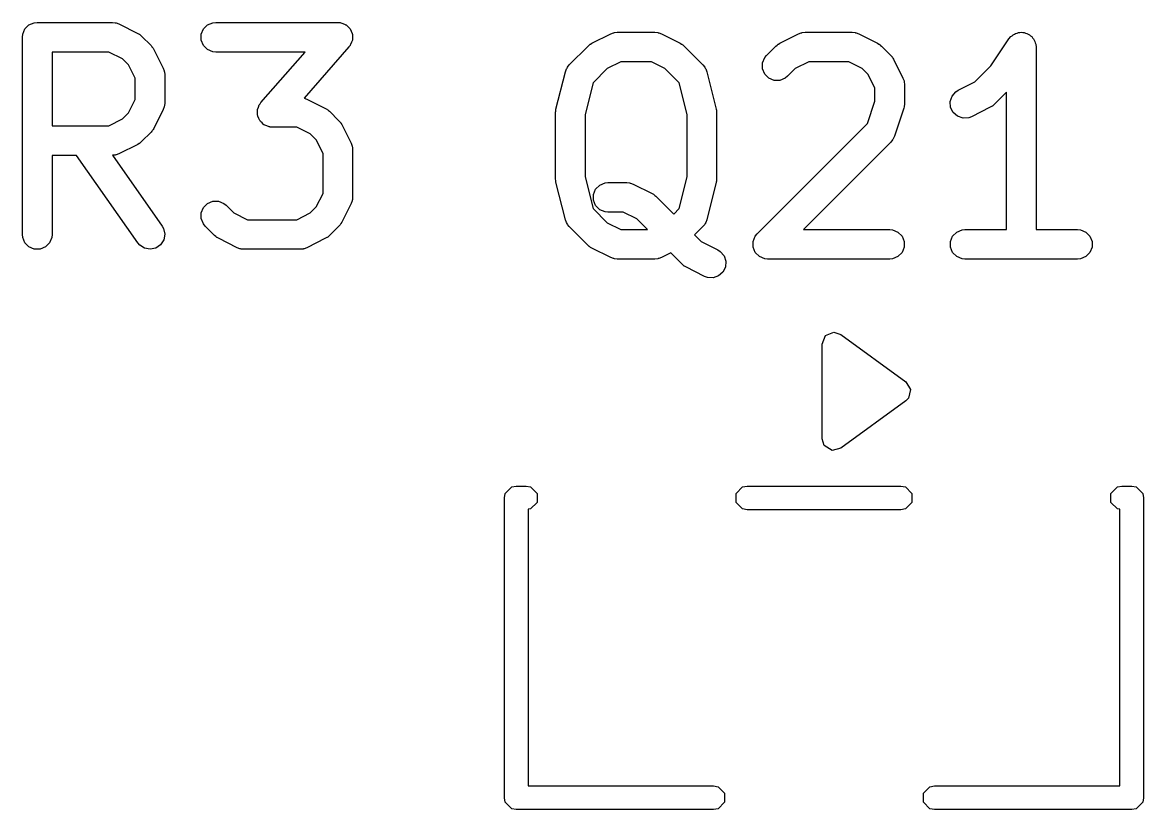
# Model space of a CAD drawing. Header units: millimetres. Extents: x 4 to 152, y 19 to 149.
# Drawn here: x 144.19 to 149.87, y 127.68 to 131.67 of the extents above; entities that cross this region are included whole.
import ezdxf

# ---------------------------------------------------------------- set-up
doc = ezdxf.new("R2010")
doc.units = ezdxf.units.MM
doc.layers.add('F.Silkscreen', color=41, linetype='CONTINUOUS', true_color=0xf2eda1)

msp = doc.modelspace()

# ---------------------------------------------------------------- linework, layer by layer
at = {"layer": 'F.Silkscreen', "linetype": 'CONTINUOUS'}
for p, q in [((144.188346, 131.609813), (144.199545, 131.636849)), ((144.199545, 131.636849), (144.220237, 131.657541)), ((144.220237, 131.657541), (144.247273, 131.66874)), ((144.247273, 131.66874), (144.261905, 131.670181)), ((144.261905, 131.670181), (144.642857, 131.670181)), ((144.642857, 131.670181), (144.657489, 131.66874)), ((144.657489, 131.66874), (144.659978, 131.667709)), ((144.659978, 131.667709), (144.662666, 131.667518)), ((144.662666, 131.667518), (144.676398, 131.662263)), ((144.676398, 131.662263), (144.771636, 131.614644)), ((145.093108, 131.609813), (145.104307, 131.636849)), ((145.104307, 131.636849), (145.124999, 131.657541)), ((145.124999, 131.657541), (145.152035, 131.66874)), ((145.152035, 131.66874), (145.166667, 131.670181)), ((145.166667, 131.670181), (145.785714, 131.670181)), ((145.785714, 131.670181), (145.793452, 131.669419)), ((145.793452, 131.669419), (145.79542, 131.66955)), ((145.79542, 131.66955), (145.796775, 131.669092)), ((145.796775, 131.669092), (145.800346, 131.66874)), ((145.800346, 131.66874), (145.811603, 131.664077)), ((145.811603, 131.664077), (145.823141, 131.660175)), ((145.823141, 131.660175), (145.825045, 131.65851)), ((145.825045, 131.65851), (145.827382, 131.657541)), ((145.827382, 131.657541), (145.835992, 131.648931)), ((145.835992, 131.648931), (145.845165, 131.640905)), ((145.845165, 131.640905), (145.846287, 131.638636)), ((145.846287, 131.638636), (145.848074, 131.636849)), ((145.848074, 131.636849), (145.852734, 131.625599)), ((145.852734, 131.625599), (145.858137, 131.614673)), ((144.186905, 131.595181), (144.188346, 131.609813)), ((144.186905, 130.595181), (144.186905, 131.595181)), ((144.771636, 131.614644), (144.777935, 131.61068)), ((144.777935, 131.61068), (144.779763, 131.609922)), ((144.779763, 131.609922), (144.781819, 131.608234)), ((144.781819, 131.608234), (144.784079, 131.606812)), ((144.784079, 131.606812), (144.785378, 131.605314)), ((144.785378, 131.605314), (144.791128, 131.600595)), ((144.791128, 131.600595), (144.838747, 131.552976)), ((145.093108, 131.580549), (145.093108, 131.609813)), ((145.104307, 131.553513), (145.093108, 131.580549)), ((145.854609, 131.569292), (145.850708, 131.557754)), ((145.859273, 131.580549), (145.854609, 131.569292)), ((145.858137, 131.614673), (145.858305, 131.61215)), ((145.858305, 131.61215), (145.859273, 131.609813)), ((145.859273, 131.609813), (145.859273, 131.597629)), ((145.859273, 131.597629), (145.860083, 131.585475)), ((145.860083, 131.585475), (145.859273, 131.58308)), ((145.859273, 131.58308), (145.859273, 131.580549)), ((147.067307, 131.560682), (147.073602, 131.564644)), ((147.073602, 131.564644), (147.16884, 131.612263)), ((147.16884, 131.612263), (147.182571, 131.617518)), ((147.182571, 131.617518), (147.18526, 131.61771)), ((147.18526, 131.61771), (147.187749, 131.61874)), ((147.187749, 131.61874), (147.202381, 131.620181)), ((147.202381, 131.620181), (147.392857, 131.620181)), ((147.392857, 131.620181), (147.407489, 131.61874)), ((147.407489, 131.61874), (147.409978, 131.617709)), ((147.409978, 131.617709), (147.412666, 131.617518)), ((147.412666, 131.617518), (147.426398, 131.612263)), ((147.426398, 131.612263), (147.521636, 131.564644)), ((147.521636, 131.564644), (147.527935, 131.56068)), ((148.019683, 131.56068), (148.025983, 131.564644)), ((148.025983, 131.564644), (148.121221, 131.612263)), ((148.121221, 131.612263), (148.134952, 131.617518)), ((148.134952, 131.617518), (148.137641, 131.61771)), ((148.137641, 131.61771), (148.14013, 131.61874)), ((148.14013, 131.61874), (148.154762, 131.620181)), ((148.154762, 131.620181), (148.392857, 131.620181)), ((148.392857, 131.620181), (148.407489, 131.61874)), ((148.407489, 131.61874), (148.409978, 131.617709)), ((148.409978, 131.617709), (148.412666, 131.617518)), ((148.412666, 131.617518), (148.426398, 131.612263)), ((148.426398, 131.612263), (148.521636, 131.564644)), ((148.521636, 131.564644), (148.527935, 131.56068)), ((149.096476, 131.450104), (149.187596, 131.586784)), ((149.187596, 131.586784), (149.18763, 131.586827)), ((149.18763, 131.586827), (149.18764, 131.586849)), ((149.18764, 131.586849), (149.187691, 131.586901)), ((149.187691, 131.586901), (149.196912, 131.598159)), ((149.196912, 131.598159), (149.203081, 131.602291)), ((149.203081, 131.602291), (149.208332, 131.607541)), ((149.208332, 131.607541), (149.215121, 131.610354)), ((149.215121, 131.610354), (149.221227, 131.614442)), ((149.221227, 131.614442), (149.228507, 131.615899)), ((149.228507, 131.615899), (149.235368, 131.61874)), ((149.235368, 131.61874), (149.242716, 131.61874)), ((149.242716, 131.61874), (149.249921, 131.620181)), ((149.249921, 131.620181), (149.257205, 131.61874)), ((149.257205, 131.61874), (149.264632, 131.61874)), ((149.264632, 131.61874), (149.27142, 131.615928)), ((149.27142, 131.615928), (149.278629, 131.614502)), ((149.278629, 131.614502), (149.284808, 131.610383)), ((149.284808, 131.610383), (149.291668, 131.607541)), ((149.291668, 131.607541), (149.296861, 131.602348)), ((149.296861, 131.602348), (149.302978, 131.59827)), ((149.302978, 131.59827), (149.307111, 131.592098)), ((149.307111, 131.592098), (149.31236, 131.586849)), ((149.31236, 131.586849), (149.315171, 131.580062)), ((149.315171, 131.580062), (149.319261, 131.573955)), ((149.319261, 131.573955), (149.320717, 131.566674)), ((149.320717, 131.566674), (149.323559, 131.559813)), ((144.625152, 131.520181), (144.336905, 131.520181)), ((144.336905, 131.520181), (144.336905, 131.146372)), ((144.693668, 131.485923), (144.625152, 131.520181)), ((144.838747, 131.552976), (144.843465, 131.547227)), ((144.843465, 131.547227), (144.844964, 131.545927)), ((144.844964, 131.545927), (144.846385, 131.543668)), ((144.846385, 131.543668), (144.848074, 131.541611)), ((144.848074, 131.541611), (144.848831, 131.539784)), ((144.848831, 131.539784), (144.852796, 131.533484)), ((144.852796, 131.533484), (144.900415, 131.438246)), ((145.124999, 131.532821), (145.104307, 131.553513)), ((145.152035, 131.521622), (145.124999, 131.532821)), ((145.166667, 131.520181), (145.152035, 131.521622)), ((145.620432, 131.520181), (145.166667, 131.520181)), ((145.395938, 131.263617), (145.620432, 131.520181)), ((145.842157, 131.545793), (145.615261, 131.286484)), ((145.846678, 131.552118), (145.842157, 131.545793)), ((145.848074, 131.553513), (145.846678, 131.552118)), ((145.848622, 131.554837), (145.848074, 131.553513)), ((145.850708, 131.557754), (145.848622, 131.554837)), ((146.958872, 131.455357), (147.05411, 131.550595)), ((147.05411, 131.550595), (147.05986, 131.555316)), ((147.05986, 131.555316), (147.061159, 131.556812)), ((147.061159, 131.556812), (147.063413, 131.558232)), ((147.063413, 131.558232), (147.065475, 131.559923)), ((147.065475, 131.559923), (147.067307, 131.560682)), ((147.527935, 131.56068), (147.529763, 131.559922)), ((147.529763, 131.559922), (147.531819, 131.558234)), ((147.531819, 131.558234), (147.534079, 131.556812)), ((147.534079, 131.556812), (147.535378, 131.555314)), ((147.535378, 131.555314), (147.541128, 131.550595)), ((147.541128, 131.550595), (147.636366, 131.455357)), ((147.958872, 131.502976), (148.006491, 131.550595)), ((148.006491, 131.550595), (148.01224, 131.555314)), ((148.01224, 131.555314), (148.01354, 131.556812)), ((148.01354, 131.556812), (148.015799, 131.558234)), ((148.015799, 131.558234), (148.017856, 131.559922)), ((148.017856, 131.559922), (148.019683, 131.56068)), ((148.527935, 131.56068), (148.529763, 131.559922)), ((148.529763, 131.559922), (148.531819, 131.558234)), ((148.531819, 131.558234), (148.534079, 131.556812)), ((148.534079, 131.556812), (148.535378, 131.555314)), ((148.535378, 131.555314), (148.541128, 131.550595)), ((148.541128, 131.550595), (148.588747, 131.502976)), ((149.323559, 131.559813), (149.324984, 131.545337)), ((149.324984, 131.545337), (149.325, 131.54526)), ((149.325, 131.54526), (149.324994, 131.545234)), ((149.324994, 131.545234), (149.325, 131.545181)), ((149.325, 131.545181), (149.325, 130.620181)), ((144.724075, 131.455516), (144.693668, 131.485923)), ((144.758333, 131.387), (144.724075, 131.455516)), ((146.949545, 131.443992), (146.958872, 131.455357)), ((147.220086, 131.470181), (147.15157, 131.435923)), ((147.375152, 131.470181), (147.220086, 131.470181)), ((147.443668, 131.435923), (147.375152, 131.470181)), ((147.636366, 131.455357), (147.645694, 131.443992)), ((147.938346, 131.464574), (147.949545, 131.491611)), ((147.938346, 131.435312), (147.938346, 131.464574)), ((147.949545, 131.491611), (147.958872, 131.502976)), ((148.172467, 131.470181), (148.103951, 131.435923)), ((148.375152, 131.470181), (148.172467, 131.470181)), ((148.443668, 131.435923), (148.375152, 131.470181)), ((148.588747, 131.502976), (148.593465, 131.497227)), ((148.593465, 131.497227), (148.594964, 131.495927)), ((148.594964, 131.495927), (148.596385, 131.493668)), ((148.596385, 131.493668), (148.598074, 131.491611)), ((148.598074, 131.491611), (148.598831, 131.489784)), ((148.598831, 131.489784), (148.602796, 131.483484)), ((148.602796, 131.483484), (148.650415, 131.388246)), ((149.015097, 131.368725), (149.096476, 131.450104)), ((144.900415, 131.438246), (144.90567, 131.424515)), ((144.90567, 131.424515), (144.905861, 131.421826)), ((144.905861, 131.421826), (144.906892, 131.419337)), ((144.906892, 131.419337), (144.908333, 131.404705)), ((144.908333, 131.404705), (144.908333, 131.261848)), ((146.891525, 131.230038), (146.939144, 131.420514)), ((146.939144, 131.420514), (146.944091, 131.43436)), ((146.944091, 131.43436), (146.947411, 131.438842)), ((146.947411, 131.438842), (146.949545, 131.443992)), ((147.15157, 131.435923), (147.079627, 131.363981)), ((147.51561, 131.363981), (147.443668, 131.435923)), ((147.645694, 131.443992), (147.647828, 131.438839)), ((147.647828, 131.438839), (147.651147, 131.43436)), ((147.651147, 131.43436), (147.656094, 131.420514)), ((147.656094, 131.420514), (147.703713, 131.230038)), ((147.949545, 131.408275), (147.938346, 131.435312)), ((147.970237, 131.387583), (147.949545, 131.408275)), ((148.064938, 131.39691), (148.053573, 131.387583)), ((148.103951, 131.435923), (148.064938, 131.39691)), ((148.474075, 131.405516), (148.443668, 131.435923)), ((148.508333, 131.337), (148.474075, 131.405516)), ((144.758333, 131.279553), (144.758333, 131.387)), ((147.079627, 131.363981), (147.039286, 131.202614)), ((147.555952, 131.202614), (147.51561, 131.363981)), ((147.997274, 131.376384), (147.970237, 131.387583)), ((148.026536, 131.376384), (147.997274, 131.376384)), ((148.053573, 131.387583), (148.026536, 131.376384)), ((148.508333, 131.271637), (148.508333, 131.337)), ((148.650415, 131.388246), (148.65567, 131.374515)), ((148.65567, 131.374515), (148.655861, 131.371826)), ((148.655861, 131.371826), (148.656892, 131.369337)), ((148.656892, 131.369337), (148.658333, 131.354705)), ((148.658333, 131.354705), (148.658333, 131.259467)), ((148.930745, 131.326549), (149.015097, 131.368725)), ((144.724075, 131.211037), (144.758333, 131.279553)), ((145.615261, 131.286484), (145.628779, 131.281311)), ((145.628779, 131.281311), (145.724017, 131.233692)), ((148.889875, 131.268848), (148.899129, 131.296609)), ((148.899129, 131.296609), (148.918302, 131.318717)), ((148.918302, 131.318717), (148.930745, 131.326549)), ((149.175, 131.316496), (149.112557, 131.254053)), ((149.175, 130.620181), (149.175, 131.316496)), ((144.900415, 131.228307), (144.852796, 131.133069)), ((144.90567, 131.242038), (144.900415, 131.228307)), ((144.905861, 131.244728), (144.90567, 131.242038)), ((144.906892, 131.247216), (144.905861, 131.244728)), ((144.908333, 131.261848), (144.906892, 131.247216)), ((145.378012, 131.223935), (145.378822, 131.226331)), ((145.378822, 131.211782), (145.378012, 131.223935)), ((145.378822, 131.228861), (145.383485, 131.240119)), ((145.378822, 131.226331), (145.378822, 131.228861)), ((145.383485, 131.240119), (145.387387, 131.251656)), ((145.387387, 131.251656), (145.389472, 131.254574)), ((145.389472, 131.254574), (145.390021, 131.255897)), ((145.390021, 131.255897), (145.391416, 131.257293)), ((145.391416, 131.257293), (145.395938, 131.263617)), ((145.724017, 131.233692), (145.730316, 131.229728)), ((145.730316, 131.229728), (145.732144, 131.22897)), ((145.732144, 131.22897), (145.7342, 131.227282)), ((145.7342, 131.227282), (145.73646, 131.22586)), ((145.73646, 131.22586), (145.737759, 131.224362)), ((145.737759, 131.224362), (145.743509, 131.219643)), ((146.890184, 131.220968), (146.890727, 131.22648)), ((146.890727, 131.22648), (146.891149, 131.227502)), ((146.891149, 131.227502), (146.891525, 131.230038)), ((147.703713, 131.230038), (147.704088, 131.227502)), ((147.704088, 131.227502), (147.704511, 131.22648)), ((147.704511, 131.22648), (147.705053, 131.220968)), ((148.470161, 131.157124), (148.508333, 131.271637)), ((148.654484, 131.235749), (148.606865, 131.092893)), ((148.656133, 131.243005), (148.654484, 131.235749)), ((148.656892, 131.244835), (148.656133, 131.243005)), ((148.657153, 131.247489), (148.656892, 131.244835)), ((148.657744, 131.250086), (148.657153, 131.247489)), ((148.658333, 131.259467), (148.657603, 131.252061)), ((148.657603, 131.252061), (148.657744, 131.250086)), ((148.891949, 131.239658), (148.889875, 131.268848)), ((148.905036, 131.213483), (148.891949, 131.239658)), ((149.093065, 131.240004), (148.997827, 131.192385)), ((149.099364, 131.243969), (149.093065, 131.240004)), ((149.101192, 131.244726), (149.099364, 131.243969)), ((149.103248, 131.246415), (149.101192, 131.244726)), ((149.105508, 131.247836), (149.103248, 131.246415)), ((149.106807, 131.249335), (149.105508, 131.247836)), ((149.112557, 131.254053), (149.106807, 131.249335)), ((144.625152, 131.146372), (144.693668, 131.18063)), ((144.693668, 131.18063), (144.724075, 131.211037)), ((145.378822, 131.199597), (145.378822, 131.211782)), ((145.379789, 131.197261), (145.378822, 131.199597)), ((145.379958, 131.194737), (145.379789, 131.197261)), ((145.38536, 131.183812), (145.379958, 131.194737)), ((145.390021, 131.172561), (145.38536, 131.183812)), ((145.391807, 131.170775), (145.390021, 131.172561)), ((145.39293, 131.168505), (145.391807, 131.170775)), ((145.402102, 131.16048), (145.39293, 131.168505)), ((145.743509, 131.219643), (145.791128, 131.172024)), ((145.791128, 131.172024), (145.795846, 131.166275)), ((145.795846, 131.166275), (145.797345, 131.164975)), ((146.889286, 131.211848), (146.889537, 131.214402)), ((146.889286, 130.878515), (146.889286, 131.211848)), ((146.889375, 131.215494), (146.890184, 131.220968)), ((146.889537, 131.214402), (146.889375, 131.215494)), ((147.039286, 131.202614), (147.039286, 130.887749)), ((147.555952, 130.887749), (147.555952, 131.202614)), ((147.705053, 131.220968), (147.705863, 131.215494)), ((147.705863, 131.215494), (147.7057, 131.214402)), ((147.7057, 131.214402), (147.705952, 131.211848)), ((147.705952, 131.211848), (147.705952, 130.878515)), ((148.927144, 131.19431), (148.905036, 131.213483)), ((148.954905, 131.185056), (148.927144, 131.19431)), ((148.984095, 131.18713), (148.954905, 131.185056)), ((148.997827, 131.192385), (148.984095, 131.18713)), ((144.336905, 131.146372), (144.625152, 131.146372)), ((144.838747, 131.113577), (144.791128, 131.065958)), ((144.843465, 131.119327), (144.838747, 131.113577)), ((144.844964, 131.120626), (144.843465, 131.119327)), ((144.846385, 131.122886), (144.844964, 131.120626)), ((144.848074, 131.124942), (144.846385, 131.122886)), ((144.848831, 131.12677), (144.848074, 131.124942)), ((144.852796, 131.133069), (144.848831, 131.12677)), ((145.410713, 131.151869), (145.402102, 131.16048)), ((145.413049, 131.150901), (145.410713, 131.151869)), ((145.414954, 131.149235), (145.413049, 131.150901)), ((145.426491, 131.145334), (145.414954, 131.149235)), ((145.437749, 131.14067), (145.426491, 131.145334)), ((145.441319, 131.140319), (145.437749, 131.14067)), ((145.442675, 131.13986), (145.441319, 131.140319)), ((145.444642, 131.139992), (145.442675, 131.13986)), ((145.452381, 131.139229), (145.444642, 131.139992)), ((145.577533, 131.139229), (145.452381, 131.139229)), ((145.646049, 131.104971), (145.577533, 131.139229)), ((145.797345, 131.164975), (145.798766, 131.162716)), ((145.798766, 131.162716), (145.800455, 131.160659)), ((145.800455, 131.160659), (145.801212, 131.158832)), ((145.801212, 131.158832), (145.805177, 131.152532)), ((145.805177, 131.152532), (145.852796, 131.057294)), ((147.911253, 130.598214), (148.470161, 131.157124)), ((144.777935, 131.055874), (144.771636, 131.051909)), ((144.779763, 131.056631), (144.777935, 131.055874)), ((144.781819, 131.05832), (144.779763, 131.056631)), ((144.784079, 131.059741), (144.781819, 131.05832)), ((144.785378, 131.06124), (144.784079, 131.059741)), ((144.791128, 131.065958), (144.785378, 131.06124)), ((145.676456, 131.074564), (145.646049, 131.104971)), ((145.710714, 131.006048), (145.676456, 131.074564)), ((145.852796, 131.057294), (145.858051, 131.043563)), ((148.588747, 131.063577), (148.145352, 130.620181)), ((148.598075, 131.074942), (148.588747, 131.063577)), ((148.599106, 131.077433), (148.598075, 131.074942)), ((148.600871, 131.079467), (148.599106, 131.077433)), ((148.606865, 131.092893), (148.600871, 131.079467)), ((144.460951, 130.996372), (144.336905, 130.996372)), ((144.336905, 130.996372), (144.336905, 130.595181)), ((144.771891, 130.552171), (144.460951, 130.996372)), ((144.657489, 130.997813), (144.643972, 130.996482)), ((144.643972, 130.996482), (144.894776, 130.63819)), ((144.659978, 130.998845), (144.657489, 130.997813)), ((144.662666, 130.999035), (144.659978, 130.998845)), ((144.676398, 131.00429), (144.662666, 130.999035)), ((144.771636, 131.051909), (144.676398, 131.00429)), ((145.710714, 130.803363), (145.710714, 131.006048)), ((145.858051, 131.043563), (145.858242, 131.040874)), ((145.858242, 131.040874), (145.859273, 131.038385)), ((145.859273, 131.038385), (145.860714, 131.023753)), ((145.860714, 131.023753), (145.860714, 130.785658)), ((147.039286, 130.887749), (147.079627, 130.726383)), ((147.51561, 130.726383), (147.555952, 130.887749)), ((146.889537, 130.875962), (146.889286, 130.878515)), ((146.889375, 130.874869), (146.889537, 130.875962)), ((146.890184, 130.869396), (146.889375, 130.874869)), ((146.890727, 130.863883), (146.890184, 130.869396)), ((146.891149, 130.862862), (146.890727, 130.863883)), ((146.891525, 130.860325), (146.891149, 130.862862)), ((146.939144, 130.669849), (146.891525, 130.860325)), ((147.081203, 130.797909), (147.092402, 130.824945)), ((147.092402, 130.824945), (147.113094, 130.845637)), ((147.113094, 130.845637), (147.14013, 130.856836)), ((147.14013, 130.856836), (147.154762, 130.858277)), ((147.154762, 130.858277), (147.25, 130.858277)), ((147.25, 130.858277), (147.264632, 130.856836)), ((147.264632, 130.856836), (147.267121, 130.855805)), ((147.267121, 130.855805), (147.269809, 130.855614)), ((147.269809, 130.855614), (147.283541, 130.850359)), ((147.283541, 130.850359), (147.378779, 130.80274)), ((147.703713, 130.860325), (147.656094, 130.669849)), ((147.704088, 130.862862), (147.703713, 130.860325)), ((147.704511, 130.863883), (147.704088, 130.862862)), ((147.705053, 130.869396), (147.704511, 130.863883)), ((147.705863, 130.874869), (147.705053, 130.869396)), ((147.705952, 130.878515), (147.7057, 130.875962)), ((147.7057, 130.875962), (147.705863, 130.874869)), ((145.676455, 130.734847), (145.710714, 130.803363)), ((145.858242, 130.768538), (145.858051, 130.765848)), ((145.859273, 130.771026), (145.858242, 130.768538)), ((145.860714, 130.785658), (145.859273, 130.771026)), ((147.081203, 130.768645), (147.081203, 130.797909)), ((147.092402, 130.741609), (147.081203, 130.768645)), ((147.378779, 130.80274), (147.385078, 130.798776)), ((147.385078, 130.798776), (147.386906, 130.798018)), ((147.386906, 130.798018), (147.388962, 130.79633)), ((147.388962, 130.79633), (147.391222, 130.794908)), ((147.391222, 130.794908), (147.392521, 130.79341)), ((147.392521, 130.79341), (147.398271, 130.788691)), ((147.398271, 130.788691), (147.488094, 130.698867)), ((145.093108, 130.705052), (145.104307, 130.732088)), ((145.104307, 130.732088), (145.125, 130.752781)), ((145.125, 130.752781), (145.152036, 130.763979)), ((145.152036, 130.763979), (145.181299, 130.763979)), ((145.181299, 130.763979), (145.208335, 130.75278)), ((145.208335, 130.75278), (145.219701, 130.743452)), ((145.219701, 130.743452), (145.258713, 130.704439)), ((145.646048, 130.704439), (145.676455, 130.734847)), ((145.852796, 130.752117), (145.805177, 130.656879)), ((145.858051, 130.765848), (145.852796, 130.752117)), ((147.079627, 130.726383), (147.15157, 130.654439)), ((147.113094, 130.720917), (147.092402, 130.741609)), ((147.14013, 130.709718), (147.113094, 130.720917)), ((147.488094, 130.698867), (147.51561, 130.726383)), ((145.093108, 130.675789), (145.093108, 130.705052)), ((145.104306, 130.648753), (145.093108, 130.675789)), ((145.258713, 130.704439), (145.327229, 130.670181)), ((145.327229, 130.670181), (145.577533, 130.670181)), ((145.577533, 130.670181), (145.646048, 130.704439)), ((145.805177, 130.656879), (145.801213, 130.650583)), ((146.944091, 130.656003), (146.939144, 130.669849)), ((146.94741, 130.651524), (146.944091, 130.656003)), ((147.154762, 130.708277), (147.14013, 130.709718)), ((147.15157, 130.654439), (147.220086, 130.620181)), ((147.232295, 130.708277), (147.154762, 130.708277)), ((147.30081, 130.67402), (147.232295, 130.708277)), ((147.354649, 130.620181), (147.30081, 130.67402)), ((147.651147, 130.656003), (147.647827, 130.651524)), ((147.656094, 130.669849), (147.651147, 130.656003)), ((144.894776, 130.63819), (144.901986, 130.625377)), ((144.901986, 130.625377), (144.908315, 130.596806)), ((145.113633, 130.637388), (145.104306, 130.648753)), ((145.161252, 130.589768), (145.113633, 130.637388)), ((145.791128, 130.637387), (145.74351, 130.589768)), ((145.795846, 130.643137), (145.791128, 130.637387)), ((145.797345, 130.644436), (145.795846, 130.643137)), ((145.798766, 130.646695), (145.797345, 130.644436)), ((145.800456, 130.648753), (145.798766, 130.646695)), ((145.801213, 130.650583), (145.800456, 130.648753)), ((146.949544, 130.646372), (146.94741, 130.651524)), ((146.958872, 130.635006), (146.949544, 130.646372)), ((147.05411, 130.539767), (146.958872, 130.635006)), ((147.220086, 130.620181), (147.354649, 130.620181)), ((147.636367, 130.635007), (147.59416, 130.592801)), ((147.645694, 130.646372), (147.636367, 130.635007)), ((147.647827, 130.651524), (147.645694, 130.646372)), ((147.901926, 130.586849), (147.911253, 130.598214)), ((148.145352, 130.620181), (148.583333, 130.620181)), ((148.583333, 130.620181), (148.597965, 130.61874)), ((148.597965, 130.61874), (148.625001, 130.607541)), ((148.625001, 130.607541), (148.645693, 130.586849)), ((148.901926, 130.586849), (148.922618, 130.607541)), ((148.922618, 130.607541), (148.949654, 130.61874)), ((148.949654, 130.61874), (148.964286, 130.620181)), ((148.964286, 130.620181), (149.175, 130.620181)), ((149.325, 130.620181), (149.535714, 130.620181)), ((149.535714, 130.620181), (149.550346, 130.61874)), ((149.550346, 130.61874), (149.577382, 130.607541)), ((149.577382, 130.607541), (149.598074, 130.586849)), ((144.188346, 130.580549), (144.186905, 130.595181)), ((144.199545, 130.553513), (144.188346, 130.580549)), ((144.220237, 130.532821), (144.199545, 130.553513)), ((144.324265, 130.553513), (144.303573, 130.532821)), ((144.335464, 130.580549), (144.324265, 130.553513)), ((144.336905, 130.595181), (144.335464, 130.580549)), ((144.781462, 130.541011), (144.771891, 130.552171)), ((144.806141, 130.525284), (144.781462, 130.541011)), ((144.887503, 130.54331), (144.863529, 130.526528)), ((144.90323, 130.567988), (144.887503, 130.54331)), ((144.908315, 130.596806), (144.90323, 130.567988)), ((145.167001, 130.58505), (145.161252, 130.589768)), ((145.168302, 130.58355), (145.167001, 130.58505)), ((145.170561, 130.582128), (145.168302, 130.58355)), ((145.172618, 130.58044), (145.170561, 130.582128)), ((145.174445, 130.579683), (145.172618, 130.58044)), ((145.180745, 130.575718), (145.174445, 130.579683)), ((145.275983, 130.528099), (145.180745, 130.575718)), ((145.724017, 130.575718), (145.628779, 130.528099)), ((145.730316, 130.579683), (145.724017, 130.575718)), ((145.732144, 130.58044), (145.730316, 130.579683)), ((145.7342, 130.582128), (145.732144, 130.58044)), ((145.73646, 130.58355), (145.7342, 130.582128)), ((145.73776, 130.58505), (145.73646, 130.58355)), ((145.74351, 130.589768), (145.73776, 130.58505)), ((147.59416, 130.592801), (147.62776, 130.559201)), ((147.62776, 130.559201), (147.712112, 130.517025)), ((147.890727, 130.559813), (147.901926, 130.586849)), ((147.890727, 130.530549), (147.890727, 130.559813)), ((148.645693, 130.586849), (148.656892, 130.559813)), ((148.656892, 130.559813), (148.656892, 130.530549)), ((148.890727, 130.559813), (148.901926, 130.586849)), ((148.890727, 130.530549), (148.890727, 130.559813)), ((149.598074, 130.586849), (149.609273, 130.559813)), ((149.609273, 130.559813), (149.609273, 130.530549)), ((144.247273, 130.521622), (144.220237, 130.532821)), ((144.276537, 130.521622), (144.247273, 130.521622)), ((144.303573, 130.532821), (144.276537, 130.521622)), ((144.834958, 130.520198), (144.806141, 130.525284)), ((144.863529, 130.526528), (144.834958, 130.520198)), ((145.289714, 130.522844), (145.275983, 130.528099)), ((145.292403, 130.522653), (145.289714, 130.522844)), ((145.294892, 130.521622), (145.292403, 130.522653)), ((145.309524, 130.520181), (145.294892, 130.521622)), ((145.595238, 130.520181), (145.309524, 130.520181)), ((145.60987, 130.521622), (145.595238, 130.520181)), ((145.612359, 130.522654), (145.60987, 130.521622)), ((145.615047, 130.522844), (145.612359, 130.522654)), ((145.628779, 130.528099), (145.615047, 130.522844)), ((147.05986, 130.535047), (147.05411, 130.539767)), ((147.061159, 130.53355), (147.05986, 130.535047)), ((147.063413, 130.532131), (147.061159, 130.53355)), ((147.065475, 130.530439), (147.063413, 130.532131)), ((147.067307, 130.529681), (147.065475, 130.530439)), ((147.073602, 130.525718), (147.067307, 130.529681)), ((147.16884, 130.478099), (147.073602, 130.525718)), ((147.473286, 130.501543), (147.426398, 130.478099)), ((147.5303, 130.444529), (147.473286, 130.501543)), ((147.712112, 130.517025), (147.724555, 130.509193)), ((147.724555, 130.509193), (147.743728, 130.487085)), ((147.743728, 130.487085), (147.752982, 130.459324)), ((147.901926, 130.503513), (147.890727, 130.530549)), ((147.922618, 130.482821), (147.901926, 130.503513)), ((148.645693, 130.503513), (148.625001, 130.482821)), ((148.656892, 130.530549), (148.645693, 130.503513)), ((148.901926, 130.503513), (148.890727, 130.530549)), ((148.922618, 130.482821), (148.901926, 130.503513)), ((149.598074, 130.503513), (149.577382, 130.482821)), ((149.609273, 130.530549), (149.598074, 130.503513)), ((147.182571, 130.472844), (147.16884, 130.478099)), ((147.18526, 130.472653), (147.182571, 130.472844)), ((147.187749, 130.471622), (147.18526, 130.472653)), ((147.202381, 130.470181), (147.187749, 130.471622)), ((147.392857, 130.470181), (147.202381, 130.470181)), ((147.407489, 130.471622), (147.392857, 130.470181)), ((147.409978, 130.472654), (147.407489, 130.471622)), ((147.412666, 130.472844), (147.409978, 130.472654)), ((147.426398, 130.478099), (147.412666, 130.472844)), ((147.53605, 130.439809), (147.5303, 130.444529)), ((147.537349, 130.438312), (147.53605, 130.439809)), ((147.539603, 130.436893), (147.537349, 130.438312)), ((147.541665, 130.435201), (147.539603, 130.436893)), ((147.543497, 130.434443), (147.541665, 130.435201)), ((147.549792, 130.43048), (147.543497, 130.434443)), ((147.64503, 130.382861), (147.549792, 130.43048)), ((147.750908, 130.430134), (147.73782, 130.403959)), ((147.752982, 130.459324), (147.750908, 130.430134)), ((147.949654, 130.471622), (147.922618, 130.482821)), ((147.964286, 130.470181), (147.949654, 130.471622)), ((148.583333, 130.470181), (147.964286, 130.470181)), ((148.597965, 130.471622), (148.583333, 130.470181)), ((148.625001, 130.482821), (148.597965, 130.471622)), ((148.949654, 130.471622), (148.922618, 130.482821)), ((148.964286, 130.470181), (148.949654, 130.471622)), ((149.535714, 130.470181), (148.964286, 130.470181)), ((149.550346, 130.471622), (149.535714, 130.470181)), ((149.577382, 130.482821), (149.550346, 130.471622)), ((147.658761, 130.377606), (147.64503, 130.382861)), ((147.687951, 130.375532), (147.658761, 130.377606)), ((147.715713, 130.384786), (147.687951, 130.375532)), ((147.73782, 130.403959), (147.715713, 130.384786)), ((148.257574, 130.082426), (148.3, 130.1)), ((148.3, 130.1), (148.33529, 130.088524)), ((148.33529, 130.088524), (148.66529, 129.848524)), ((148.24, 130.04), (148.257574, 130.082426)), ((148.24, 129.56), (148.24, 130.04)), ((148.66529, 129.848524), (148.689266, 129.809358)), ((148.689266, 129.809358), (148.678524, 129.76471)), ((148.66529, 129.751476), (148.33529, 129.511476)), ((148.678524, 129.76471), (148.66529, 129.751476)), ((148.251476, 129.52471), (148.24, 129.56)), ((148.290642, 129.500734), (148.251476, 129.52471)), ((148.33529, 129.511476), (148.290642, 129.500734)), ((146.634567, 129.282961), (146.667039, 129.315433)), ((146.667039, 129.315433), (146.69, 129.32)), ((146.69, 129.32), (146.74, 129.32)), ((146.74, 129.32), (146.762961, 129.315433)), ((146.762961, 129.315433), (146.795433, 129.282961)), ((147.804567, 129.282961), (147.837039, 129.315433)), ((147.837039, 129.315433), (147.86, 129.32)), ((147.86, 129.32), (148.64, 129.32)), ((148.64, 129.32), (148.662961, 129.315433)), ((148.662961, 129.315433), (148.695433, 129.282961)), ((149.704567, 129.282961), (149.737039, 129.315433)), ((149.737039, 129.315433), (149.76, 129.32)), ((149.76, 129.32), (149.81, 129.32)), ((149.81, 129.32), (149.832961, 129.315433)), ((149.832961, 129.315433), (149.865433, 129.282961)), ((146.63, 129.26), (146.634567, 129.282961)), ((146.63, 127.74), (146.63, 129.26)), ((146.795433, 129.237039), (146.762961, 129.204567)), ((146.795433, 129.282961), (146.795433, 129.237039)), ((147.804567, 129.237039), (147.804567, 129.282961)), ((147.837039, 129.204567), (147.804567, 129.237039)), ((148.695433, 129.237039), (148.662961, 129.204567)), ((148.695433, 129.282961), (148.695433, 129.237039)), ((149.704567, 129.237039), (149.704567, 129.282961)), ((149.737039, 129.204567), (149.704567, 129.237039)), ((149.865433, 129.282961), (149.87, 129.26)), ((149.87, 129.26), (149.87, 127.74)), ((146.762961, 129.204567), (146.75, 129.20199)), ((146.75, 129.20199), (146.75, 127.8)), ((147.86, 129.2), (147.837039, 129.204567)), ((148.64, 129.2), (147.86, 129.2)), ((148.662961, 129.204567), (148.64, 129.2)), ((149.75, 129.20199), (149.737039, 129.204567)), ((149.75, 127.8), (149.75, 129.20199)), ((146.75, 127.8), (147.69, 127.8)), ((147.69, 127.8), (147.712961, 127.795433)), ((147.712961, 127.795433), (147.745433, 127.762961)), ((147.745433, 127.762961), (147.745433, 127.717039)), ((148.754567, 127.762961), (148.787039, 127.795433)), ((148.754567, 127.717039), (148.754567, 127.762961)), ((148.787039, 127.795433), (148.81, 127.8)), ((148.81, 127.8), (149.75, 127.8)), ((146.634567, 127.717039), (146.63, 127.74)), ((146.667039, 127.684567), (146.634567, 127.717039)), ((147.745433, 127.717039), (147.712961, 127.684567)), ((148.787039, 127.684567), (148.754567, 127.717039)), ((149.865433, 127.717039), (149.832961, 127.684567)), ((149.87, 127.74), (149.865433, 127.717039)), ((146.69, 127.68), (146.667039, 127.684567)), ((147.69, 127.68), (146.69, 127.68)), ((147.712961, 127.684567), (147.69, 127.68)), ((148.81, 127.68), (148.787039, 127.684567)), ((149.81, 127.68), (148.81, 127.68)), ((149.832961, 127.684567), (149.81, 127.68))]:
    msp.add_line(p, q, dxfattribs=at)

doc.saveas('drawing.dxf')
